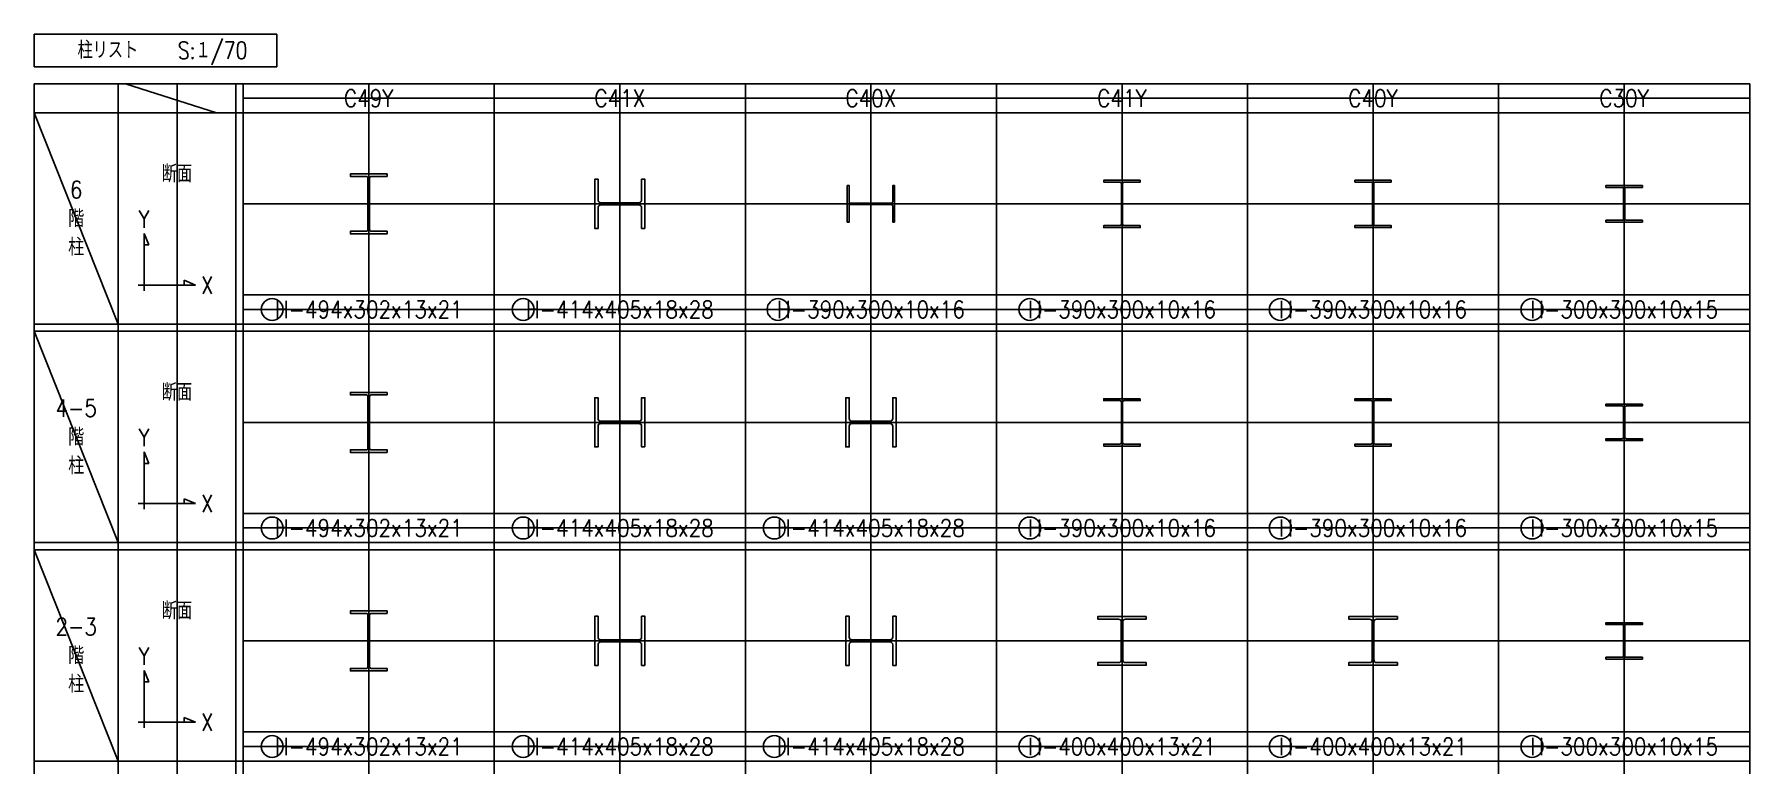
# Model space of a CAD drawing. Extents: x -668440 to 1010955, y -1678500 to 210463.
# Drawn here: x -123607 to -24768, y -400997 to -358894 of the extents above; entities that cross this region are included whole.
import ezdxf
from ezdxf.enums import TextEntityAlignment as Align

# ---------------------------------------------------------------- set-up
doc = ezdxf.new("R2010")
doc.units = 0
doc.header["$MEASUREMENT"] = 0
doc.layers.get('0').update_dxf_attribs({"color": 3, "linetype": 'CONTINUOUS'})
doc.layers.get('Defpoints').update_dxf_attribs({"color": 251, "linetype": 'CONTINUOUS'})
doc.layers.add('S柱', color=4, linetype='CONTINUOUS')
doc.layers.add('注記', color=3, linetype='CONTINUOUS')
doc.styles.add('DRACAD', font='txt', dxfattribs={"width": 0.85, "bigfont": 'extfont2'})

# ---------------------------------------------------------------- blocks, each defined once
blk = doc.blocks.new('柱リスト')
at = {"layer": 'Defpoints'}
for p, q in [((235544.55402, -301260.46188), (235544.55402, -287346.50356)), ((236089.49152, -287466.23273), (248489.49136, -287466.23273)), ((237122.82484, -301260.46188), (237122.82484, -287346.50356)), ((237122.82484, -301260.46188), (237122.82484, -287346.50356)), ((239189.49148, -301260.46188), (239189.49148, -287346.50356)), ((241256.15812, -301260.46188), (241256.15812, -287346.50356)), ((243322.82476, -301260.46188), (243322.82476, -287346.50356)), ((245389.4914, -301260.46188), (245389.4914, -287346.50356)), ((247456.15804, -301260.46188), (247456.15804, -287346.50356)), ((234369.74154, -287585.96189), (235059.61653, -289325.42022)), ((248489.49136, -288335.96189), (236089.49152, -288335.96189)), ((236089.49152, -289205.69106), (248489.49136, -289205.69106)), ((234369.74154, -289385.42022), (235059.61653, -291124.87855)), ((248489.49136, -290135.42022), (236089.49152, -290135.42022)), ((236089.49152, -291005.14939), (248489.49136, -291005.14939)), ((234369.74154, -291184.87855), (235059.61653, -292924.33688)), ((248489.49136, -291934.87855), (236089.49152, -291934.87855)), ((236089.49152, -292804.60772), (248489.49136, -292804.60772))]:
    blk.add_line(p, q, dxfattribs=at)
at = {"layer": 'S柱'}
for points in [[(237273.82484, -288088.96189), (237273.82484, -288109.96189), (237142.32484, -288109.96189, 0.4142135624), (237129.32484, -288122.96189), (237129.32484, -288548.96189, 0.4142135624), (237142.32484, -288561.96189), (237273.82484, -288561.96189), (237273.82484, -288582.96189), (236971.82484, -288582.96189), (236971.82484, -288561.96189), (237103.32484, -288561.96189, 0.4142135624), (237116.32484, -288548.96189), (237116.32484, -288122.96189, 0.4142135624), (237103.32484, -288109.96189), (236971.82484, -288109.96189), (236971.82484, -288088.96189)], [(239396.49148, -288538.46189), (239368.49148, -288538.46189), (239368.49148, -288366.96189, 0.4142135624), (239346.49148, -288344.96189), (239032.49148, -288344.96189, 0.4142135624), (239010.49148, -288366.96189), (239010.49148, -288538.46189), (238982.49148, -288538.46189), (238982.49148, -288133.46189), (239010.49148, -288133.46189), (239010.49148, -288304.96189, 0.4142135624), (239032.49148, -288326.96189), (239346.49148, -288326.96189, 0.4142135624), (239368.49148, -288304.96189), (239368.49148, -288133.46189), (239396.49148, -288133.46189)], [(243472.82476, -288140.96189), (243472.82476, -288156.96189), (243340.82476, -288156.96189, 0.4142135624), (243327.82476, -288169.96189), (243327.82476, -288501.96189, 0.4142135624), (243340.82476, -288514.96189), (243472.82476, -288514.96189), (243472.82476, -288530.96189), (243172.82476, -288530.96189), (243172.82476, -288514.96189), (243304.82476, -288514.96189, 0.4142135624), (243317.82476, -288501.96189), (243317.82476, -288169.96189, 0.4142135624), (243304.82476, -288156.96189), (243172.82476, -288156.96189), (243172.82476, -288140.96189)], [(245539.4914, -288140.96189), (245539.4914, -288156.96189), (245407.4914, -288156.96189, 0.4142135624), (245394.4914, -288169.96189), (245394.4914, -288501.96189, 0.4142135624), (245407.4914, -288514.96189), (245539.4914, -288514.96189), (245539.4914, -288530.96189), (245239.4914, -288530.96189), (245239.4914, -288514.96189), (245371.4914, -288514.96189, 0.4142135624), (245384.4914, -288501.96189), (245384.4914, -288169.96189, 0.4142135624), (245371.4914, -288156.96189), (245239.4914, -288156.96189), (245239.4914, -288140.96189)], [(241451.15812, -288485.96189), (241435.15812, -288485.96189), (241435.15812, -288353.96189, 0.4142135624), (241422.15812, -288340.96189), (241090.15812, -288340.96189, 0.4142135624), (241077.15812, -288353.96189), (241077.15812, -288485.96189), (241061.15812, -288485.96189), (241061.15812, -288185.96189), (241077.15812, -288185.96189), (241077.15812, -288317.96189, 0.4142135624), (241090.15812, -288330.96189), (241422.15812, -288330.96189, 0.4142135624), (241435.15812, -288317.96189), (241435.15812, -288185.96189), (241451.15812, -288185.96189)], [(247606.15804, -288185.96189), (247606.15804, -288200.96189), (247474.15804, -288200.96189, 0.4142135624), (247461.15804, -288213.96189), (247461.15804, -288457.96189, 0.4142135624), (247474.15804, -288470.96189), (247606.15804, -288470.96189), (247606.15804, -288485.96189), (247306.15804, -288485.96189), (247306.15804, -288470.96189), (247438.15804, -288470.96189, 0.4142135624), (247451.15804, -288457.96189), (247451.15804, -288213.96189, 0.4142135624), (247438.15804, -288200.96189), (247306.15804, -288200.96189), (247306.15804, -288185.96189)], [(237273.82484, -289888.42022), (237273.82484, -289909.42022), (237142.32484, -289909.42022, 0.4142135624), (237129.32484, -289922.42022), (237129.32484, -290348.42022, 0.4142135624), (237142.32484, -290361.42022), (237273.82484, -290361.42022), (237273.82484, -290382.42022), (236971.82484, -290382.42022), (236971.82484, -290361.42022), (237103.32484, -290361.42022, 0.4142135624), (237116.32484, -290348.42022), (237116.32484, -289922.42022, 0.4142135624), (237103.32484, -289909.42022), (236971.82484, -289909.42022), (236971.82484, -289888.42022)], [(239396.49148, -290337.92022), (239368.49148, -290337.92022), (239368.49148, -290166.42022, 0.4142135624), (239346.49148, -290144.42022), (239032.49148, -290144.42022, 0.4142135624), (239010.49148, -290166.42022), (239010.49148, -290337.92022), (238982.49148, -290337.92022), (238982.49148, -289932.92022), (239010.49148, -289932.92022), (239010.49148, -290104.42022, 0.4142135624), (239032.49148, -290126.42022), (239346.49148, -290126.42022, 0.4142135624), (239368.49148, -290104.42022), (239368.49148, -289932.92022), (239396.49148, -289932.92022)], [(241463.15812, -290337.92022), (241435.15812, -290337.92022), (241435.15812, -290166.42022, 0.4142135624), (241413.15812, -290144.42022), (241099.15812, -290144.42022, 0.4142135624), (241077.15812, -290166.42022), (241077.15812, -290337.92022), (241049.15812, -290337.92022), (241049.15812, -289932.92022), (241077.15812, -289932.92022), (241077.15812, -290104.42022, 0.4142135624), (241099.15812, -290126.42022), (241413.15812, -290126.42022, 0.4142135624), (241435.15812, -290104.42022), (241435.15812, -289932.92022), (241463.15812, -289932.92022)], [(243472.82476, -289940.42022), (243472.82476, -289956.42022), (243340.82476, -289956.42022, 0.4142135624), (243327.82476, -289969.42022), (243327.82476, -290301.42022, 0.4142135624), (243340.82476, -290314.42022), (243472.82476, -290314.42022), (243472.82476, -290330.42022), (243172.82476, -290330.42022), (243172.82476, -290314.42022), (243304.82476, -290314.42022, 0.4142135624), (243317.82476, -290301.42022), (243317.82476, -289969.42022, 0.4142135624), (243304.82476, -289956.42022), (243172.82476, -289956.42022), (243172.82476, -289940.42022)], [(245539.4914, -289940.42022), (245539.4914, -289956.42022), (245407.4914, -289956.42022, 0.4142135624), (245394.4914, -289969.42022), (245394.4914, -290301.42022, 0.4142135624), (245407.4914, -290314.42022), (245539.4914, -290314.42022), (245539.4914, -290330.42022), (245239.4914, -290330.42022), (245239.4914, -290314.42022), (245371.4914, -290314.42022, 0.4142135624), (245384.4914, -290301.42022), (245384.4914, -289969.42022, 0.4142135624), (245371.4914, -289956.42022), (245239.4914, -289956.42022), (245239.4914, -289940.42022)], [(247606.15804, -289985.42022), (247606.15804, -290000.42022), (247474.15804, -290000.42022, 0.4142135624), (247461.15804, -290013.42022), (247461.15804, -290257.42022, 0.4142135624), (247474.15804, -290270.42022), (247606.15804, -290270.42022), (247606.15804, -290285.42022), (247306.15804, -290285.42022), (247306.15804, -290270.42022), (247438.15804, -290270.42022, 0.4142135624), (247451.15804, -290257.42022), (247451.15804, -290013.42022, 0.4142135624), (247438.15804, -290000.42022), (247306.15804, -290000.42022), (247306.15804, -289985.42022)], [(237273.82484, -291687.87855), (237273.82484, -291708.87855), (237142.32484, -291708.87855, 0.4142135624), (237129.32484, -291721.87855), (237129.32484, -292147.87855, 0.4142135624), (237142.32484, -292160.87855), (237273.82484, -292160.87855), (237273.82484, -292181.87855), (236971.82484, -292181.87855), (236971.82484, -292160.87855), (237103.32484, -292160.87855, 0.4142135624), (237116.32484, -292147.87855), (237116.32484, -291721.87855, 0.4142135624), (237103.32484, -291708.87855), (236971.82484, -291708.87855), (236971.82484, -291687.87855)], [(239396.49148, -292137.37855), (239368.49148, -292137.37855), (239368.49148, -291965.87855, 0.4142135624), (239346.49148, -291943.87855), (239032.49148, -291943.87855, 0.4142135624), (239010.49148, -291965.87855), (239010.49148, -292137.37855), (238982.49148, -292137.37855), (238982.49148, -291732.37855), (239010.49148, -291732.37855), (239010.49148, -291903.87855, 0.4142135624), (239032.49148, -291925.87855), (239346.49148, -291925.87855, 0.4142135624), (239368.49148, -291903.87855), (239368.49148, -291732.37855), (239396.49148, -291732.37855)], [(241463.15812, -292137.37855), (241435.15812, -292137.37855), (241435.15812, -291965.87855, 0.4142135624), (241413.15812, -291943.87855), (241099.15812, -291943.87855, 0.4142135624), (241077.15812, -291965.87855), (241077.15812, -292137.37855), (241049.15812, -292137.37855), (241049.15812, -291732.37855), (241077.15812, -291732.37855), (241077.15812, -291903.87855, 0.4142135624), (241099.15812, -291925.87855), (241413.15812, -291925.87855, 0.4142135624), (241435.15812, -291903.87855), (241435.15812, -291732.37855), (241463.15812, -291732.37855)], [(243522.82476, -291734.87855), (243522.82476, -291755.87855), (243351.32476, -291755.87855, 0.4142135624), (243329.32476, -291777.87855), (243329.32476, -292091.87855, 0.4142135624), (243351.32476, -292113.87855), (243522.82476, -292113.87855), (243522.82476, -292134.87855), (243122.82476, -292134.87855), (243122.82476, -292113.87855), (243294.32476, -292113.87855, 0.4142135624), (243316.32476, -292091.87855), (243316.32476, -291777.87855, 0.4142135624), (243294.32476, -291755.87855), (243122.82476, -291755.87855), (243122.82476, -291734.87855)], [(245589.4914, -291734.87855), (245589.4914, -291755.87855), (245417.9914, -291755.87855, 0.4142135624), (245395.9914, -291777.87855), (245395.9914, -292091.87855, 0.4142135624), (245417.9914, -292113.87855), (245589.4914, -292113.87855), (245589.4914, -292134.87855), (245189.4914, -292134.87855), (245189.4914, -292113.87855), (245360.9914, -292113.87855, 0.4142135624), (245382.9914, -292091.87855), (245382.9914, -291777.87855, 0.4142135624), (245360.9914, -291755.87855), (245189.4914, -291755.87855), (245189.4914, -291734.87855)], [(247606.15804, -291784.87855), (247606.15804, -291799.87855), (247474.15804, -291799.87855, 0.4142135624), (247461.15804, -291812.87855), (247461.15804, -292056.87855, 0.4142135624), (247474.15804, -292069.87855), (247606.15804, -292069.87855), (247606.15804, -292084.87855), (247306.15804, -292084.87855), (247306.15804, -292069.87855), (247438.15804, -292069.87855, 0.4142135624), (247451.15804, -292056.87855), (247451.15804, -291812.87855, 0.4142135624), (247438.15804, -291799.87855), (247306.15804, -291799.87855), (247306.15804, -291784.87855)]]:
    blk.add_lwpolyline(points, format="xyb", close=True, dxfattribs=at)
at = {"layer": '注記', "linetype": 'Continuous'}
for p, q in [((234369.74154, -286939.72579), (234369.74154, -287206.50356)), ((236364.96374, -286939.72579), (234369.74154, -286939.72579)), ((236364.96374, -287206.50356), (236364.96374, -286939.72579)), ((234369.74154, -287206.50356), (236364.96374, -287206.50356)), ((234369.74154, -287346.50356), (248489.49136, -287346.50356)), ((234369.74154, -287346.50356), (234369.74154, -301260.46188)), ((235059.61653, -287346.50356), (235059.61653, -301260.46188)), ((236029.49152, -287346.50356), (236029.49152, -301260.46188)), ((236089.49152, -287346.50356), (236089.49152, -301260.46188)), ((236089.49152, -287346.50356), (236089.49152, -301260.46188)), ((238156.15816, -287346.50356), (238156.15816, -301260.46188)), ((240222.8248, -287346.50356), (240222.8248, -301260.46188)), ((242289.49144, -287346.50356), (242289.49144, -301260.46188)), ((244356.15808, -287346.50356), (244356.15808, -301260.46188)), ((244356.15808, -287346.50356), (244356.15808, -301260.46188)), ((246422.82472, -287346.50356), (246422.82472, -301260.46188)), ((246422.82472, -287346.50356), (246422.82472, -301260.46188)), ((248489.49136, -287346.50356), (248489.49136, -301260.46188)), ((248489.49136, -287346.50356), (248489.49136, -301260.46188)), ((234369.74154, -287585.96189), (248489.49136, -287585.96189)), ((235272.70644, -288579.60774), (235272.70644, -289051.82996)), ((235311.82661, -288674.05218), (235272.70644, -288579.60774)), ((235311.82661, -288674.05218), (235272.70644, -288674.05218)), ((235225.48422, -289004.60774), (235697.70644, -289004.60774)), ((235603.262, -288965.48757), (235697.70644, -289004.60774)), ((235603.262, -288965.48757), (235603.262, -289004.60774)), ((236089.49152, -289085.96189), (248489.49136, -289085.96189)), ((234369.74154, -289325.42022), (248489.49136, -289325.42022)), ((234369.74154, -289385.42022), (248489.49136, -289385.42022)), ((235272.70644, -290379.06607), (235272.70644, -290851.28829)), ((235311.82661, -290473.51051), (235272.70644, -290379.06607)), ((235311.82661, -290473.51051), (235272.70644, -290473.51051)), ((235225.48422, -290804.06607), (235697.70644, -290804.06607)), ((235603.262, -290764.9459), (235697.70644, -290804.06607)), ((235603.262, -290764.9459), (235603.262, -290804.06607)), ((236089.49152, -290885.42022), (248489.49136, -290885.42022)), ((234369.74154, -291124.87855), (248489.49136, -291124.87855)), ((234369.74154, -291184.87855), (248489.49136, -291184.87855)), ((235272.70644, -292178.5244), (235272.70644, -292650.74662)), ((235311.82661, -292272.96884), (235272.70644, -292178.5244)), ((235311.82661, -292272.96884), (235272.70644, -292272.96884)), ((235225.48422, -292603.5244), (235697.70644, -292603.5244)), ((235603.262, -292564.40423), (235697.70644, -292603.5244)), ((235603.262, -292564.40423), (235603.262, -292603.5244)), ((236089.49152, -292684.87855), (248489.49136, -292684.87855)), ((234369.74154, -292924.33688), (248489.49136, -292924.33688))]:
    blk.add_line(p, q, dxfattribs=at)
at = {"layer": '注記'}
blk.add_line((235119.61653, -287346.50356), (235869.49152, -287585.96189), dxfattribs=at)
for centre in [(236327.24001, -289205.69106), (238393.90665, -289205.69106), (240491.81905, -289205.69106), (242563.80995, -289205.69106), (244626.45424, -289205.69106), (246697.46057, -289205.69106), (236327.24001, -291005.14939), (238393.90665, -291005.14939), (240460.57329, -291005.14939), (242563.80995, -291005.14939), (244626.45424, -291005.14939), (246697.46057, -291005.14939), (236327.24001, -292804.60772), (238393.90665, -292804.60772), (240460.57329, -292804.60772), (242563.80995, -292804.60772), (244626.45424, -292804.60772), (246697.46057, -292804.60772)]:
    blk.add_circle(centre, 90, dxfattribs=at)
at = {"layer": '注記', "linetype": 'Continuous', "style": 'DRACAD', "width": 0.8}
for s, p in [('柱リスト', (234975.33124, -287140.00356)), ('S:１/70', (235837.41096, -287142.79461)), ('断面', (235544.55402, -288158.27682)), ('Y', (235272.70644, -288532.38552)), ('断面', (235544.55402, -289957.73515)), ('Y', (235272.70644, -290331.84384)), ('断面', (235544.55402, -291757.19348)), ('Y', (235272.70644, -292131.30217))]:
    blk.add_text(s, height=142, dxfattribs=at).set_placement(p, align=Align.CENTER)
at = {"layer": '注記', "style": 'DRACAD', "width": 0.85}
for s, p in [('C49Y', (237122.82484, -287466.23273)), ('C41X', (239189.49148, -287466.23273)), ('C40X', (241256.15812, -287466.23273)), ('C41Y', (243322.82476, -287466.23273)), ('C40Y', (245389.4914, -287466.23273)), ('C30Y', (247456.15804, -287466.23273)), ('H-494x302x13x21', (237122.82484, -289205.69106)), ('H-414x405x18x28', (239189.49148, -289205.69106)), ('H-390x300x10x16', (241256.15812, -289205.69106)), ('H-390x300x10x16', (243322.82476, -289205.69106)), ('H-390x300x10x16', (245389.4914, -289205.69106)), ('H-300x300x10x15', (247456.15804, -289205.69106)), ('H-494x302x13x21', (237122.82484, -291005.14939)), ('H-414x405x18x28', (239189.49148, -291005.14939)), ('H-414x405x18x28', (241256.15812, -291005.14939)), ('H-390x300x10x16', (243322.82476, -291005.14939)), ('H-390x300x10x16', (245389.4914, -291005.14939)), ('H-300x300x10x15', (247456.15804, -291005.14939)), ('H-494x302x13x21', (237122.82484, -292804.60772)), ('H-414x405x18x28', (239189.49148, -292804.60772)), ('H-414x405x18x28', (241256.15812, -292804.60772)), ('H-400x400x13x21', (243322.82476, -292804.60772)), ('H-400x400x13x21', (245389.4914, -292804.60772)), ('H-300x300x10x15', (247456.15804, -292804.60772))]:
    blk.add_text(s, height=142, dxfattribs=at).set_placement(p, align=Align.MIDDLE_CENTER)
at = {"layer": '注記', "linetype": 'Continuous', "style": 'DRACAD', "width": 0.8}
for p in [(235744.92866, -289004.60774), (235744.92866, -290804.06607), (235744.92866, -292603.5244)]:
    blk.add_text('X', height=142, dxfattribs=at).set_placement(p, align=Align.MIDDLE_LEFT)
at = {"layer": '注記', "char_height": 142, "width": 950, "attachment_point": 5, "style": 'DRACAD'}
for s, insert in [('\\pxqc;6\\P階\\P柱', (234714.67904, -288455.69106)), ('\\pxqc;4-5\\P階\\P柱', (234714.67904, -290255.14939)), ('\\pxqc;2-3\\P階\\P柱', (234714.67904, -292054.60772))]:
    blk.add_mtext(s, dxfattribs=dict(at, insert=insert))

msp = doc.modelspace()

# ---------------------------------------------------------------- block references
at = {"xscale": 7.000000000000349, "yscale": 7.000000000000349, "zscale": 7.000000000000349}
msp.add_blockref('柱リスト', (-1764194.71579, 1649683.65914, -34009.2438), dxfattribs=at)

doc.saveas('drawing.dxf')
